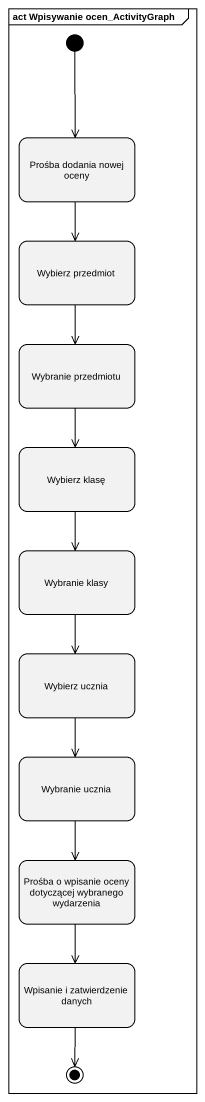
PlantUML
@startuml
mainframe act Wpisywanie ocen_ActivityGraph
hide empty description
state "Prośba dodania nowej oceny" as Prośba_dodania_nowej_oceny
state "Wybierz przedmiot" as Wybierz_przedmiot
state "Wybranie przedmiotu" as Wybranie_przedmiotu
state "Wybierz klasę" as Wybierz_klasę
state "Wybranie klasy" as Wybranie_klasy
state "Wybierz ucznia" as Wybierz_ucznia
state "Wybranie ucznia" as Wybranie_ucznia
state "Prośba o wpisanie oceny dotyczącej wybranego wydarzenia" as Prośba_o_wpisanie_oceny
state "Wpisanie i zatwierdzenie danych" as Wpisanie_i_zatwierdzenie
[*] --> Prośba_dodania_nowej_oceny
Prośba_dodania_nowej_oceny --> Wybierz_przedmiot
Wybierz_przedmiot --> Wybranie_przedmiotu
Wybranie_przedmiotu --> Wybierz_klasę
Wybierz_klasę --> Wybranie_klasy
Wybranie_klasy --> Wybierz_ucznia
Wybierz_ucznia --> Wybranie_ucznia
Wybranie_ucznia --> Prośba_o_wpisanie_oceny
Prośba_o_wpisanie_oceny --> Wpisanie_i_zatwierdzenie
Wpisanie_i_zatwierdzenie --> [*]
@enduml
